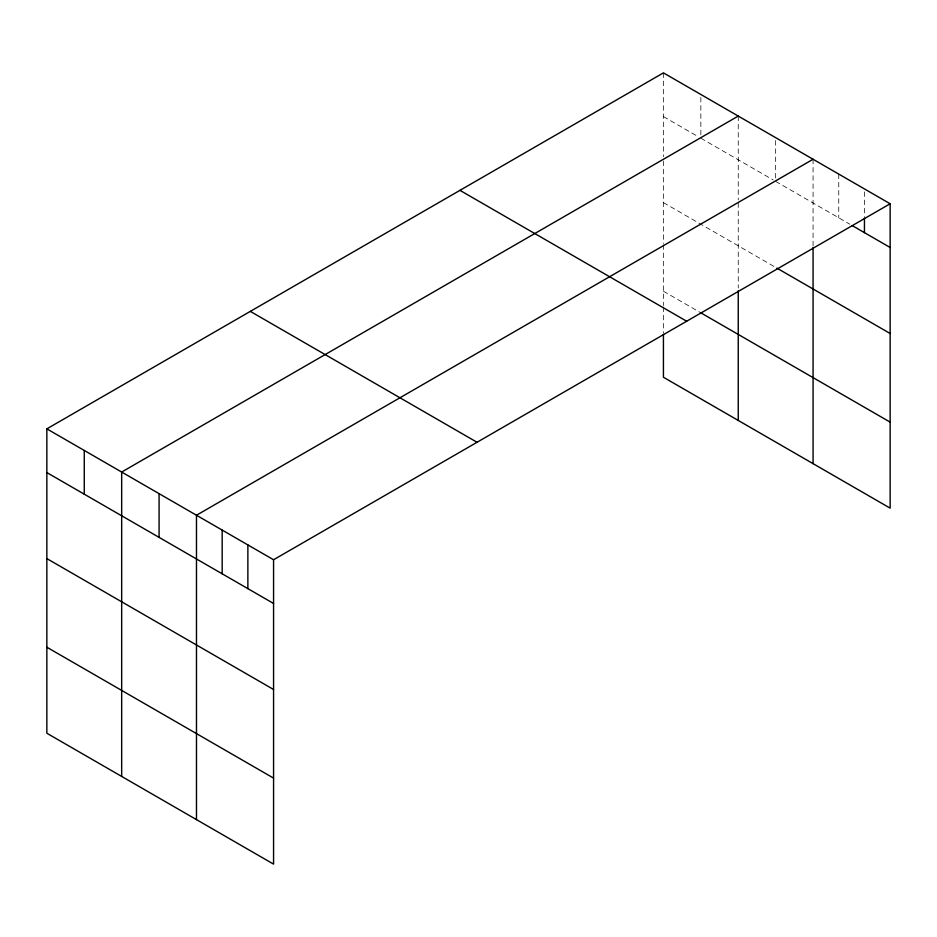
<?xml version="1.0" encoding="UTF-8"?>
<svg xmlns="http://www.w3.org/2000/svg" width="937" height="937" viewBox="0 0 937 937"><rect width="100%" height="100%" fill="white"/><g stroke="black" fill="none" stroke-linecap="round" stroke-linejoin="round"><path stroke-width="0.7" stroke-dasharray="4.68 3.51" d="M663.431 116.598L698.346 136.755M700.841 138.196L773.166 179.951M775.66 181.391L849.777 224.177M663.431 202.615L775.66 267.408M663.431 291.231L700.841 312.829M864.453 191.851L864.453 216.623M838.756 174.095L838.756 217.817M813.07 159.267L813.07 245.998M775.66 140.585L775.66 178.475M738.251 116.071L738.251 199.932M738.251 202.802L738.251 288.01M700.841 97.389L700.841 135.279M663.431 72.875L663.431 156.737M663.431 161.035L663.431 243.409M663.431 244.815L663.431 305.567M663.431 307.008L663.431 332.811"/><path stroke-width="1.41" d="M890.15 203.762L273.569 559.752L273.569 864.125L46.85 733.238L46.85 428.853L663.431 72.875L890.15 203.762L890.15 508.147L663.431 377.248L663.431 334.24M738.251 116.071L121.669 472.049L121.669 776.422M813.07 159.267L196.477 515.245L196.477 819.617M852.225 225.594L890.15 247.485M776.902 268.123L890.15 333.502M700.841 312.829L890.15 422.13M459.962 190.352L686.68 321.239M250.32 311.377L477.038 442.276M46.85 428.853L273.569 559.752M46.85 472.576L273.569 603.475M46.85 558.593L273.569 689.491M46.85 647.221L273.569 778.108M864.453 218.075L864.453 232.657M813.07 247.427L813.07 463.639M738.251 290.821L738.251 420.444M247.872 544.912L247.872 588.635M222.174 530.084L222.174 573.795M159.079 493.647L159.079 537.37M84.26 450.451L84.26 494.174"/></g></svg>
